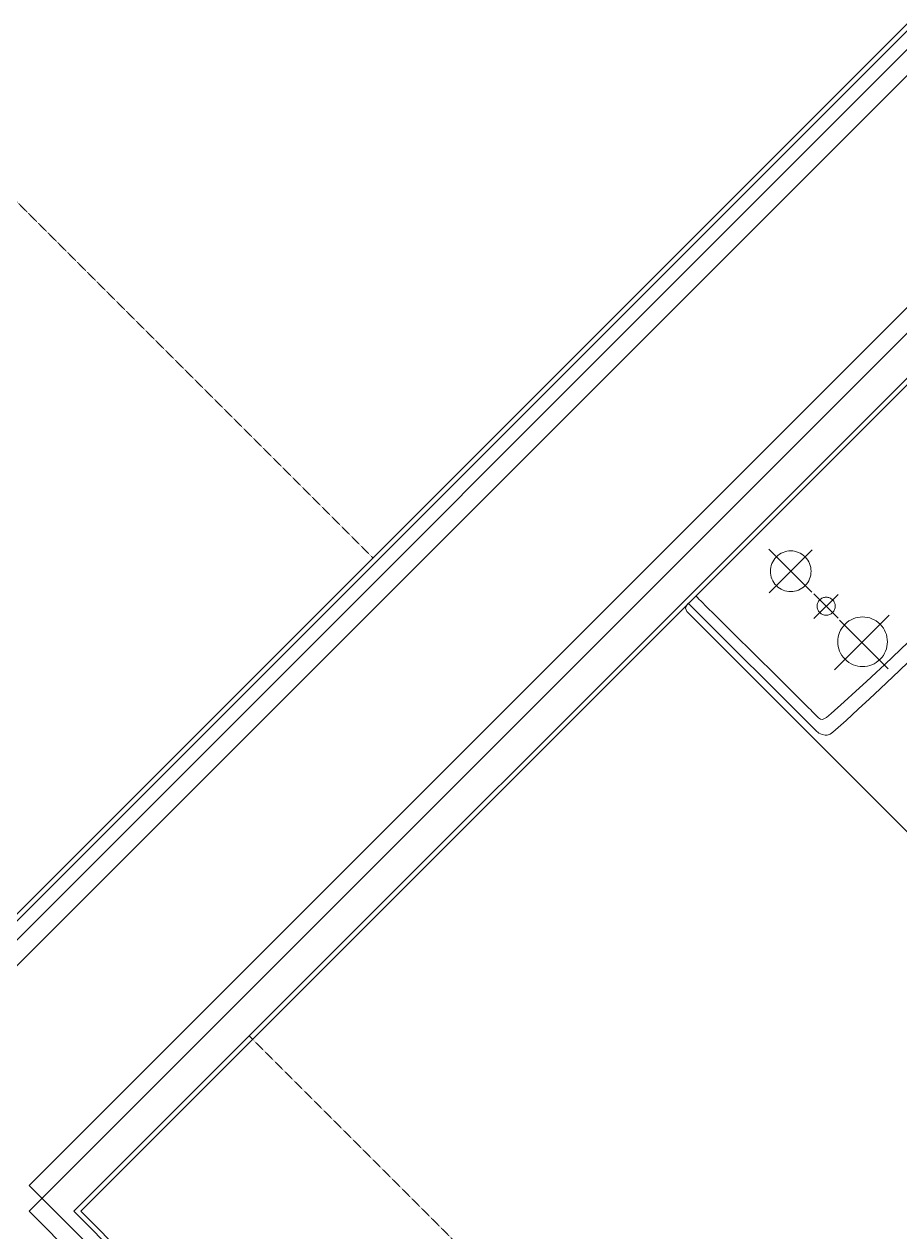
# Model space of a CAD drawing. Header units: millimetres. Extents: x 186805 to 449048, y 2167 to 51540.
# Drawn here: x 293701 to 294421, y 32261 to 33255 of the extents above; entities that cross this region are included whole.
import ezdxf

# ---------------------------------------------------------------- set-up
doc = ezdxf.new("R2010")
doc.units = ezdxf.units.MM
doc.linetypes.add('BD$0$HIDDEN', pattern=[0.375, 0.25, -0.125])
for name, color, linetype, lineweight in [('0-60x60-C', 3, 'CONTINUOUS', 13), ('0-AKL-P1 TILES', 8, 'CONTINUOUS', 13), ('3117.NEW ID XR$0$BD$0$0-sanitary', 1, 'CONTINUOUS', 20), ('3117.NEW ID XR$0$BD$0$a-sanit', 30, 'CONTINUOUS', 5), ('BD$0$0-sanitary', 1, 'CONTINUOUS', 20), ('BD$0$0-tiles', 9, 'CONTINUOUS', 5)]:
    doc.layers.add(name, color=color, linetype=linetype, lineweight=lineweight)
doc.layers.add('a-wall', color=140, linetype='CONTINUOUS')

# ---------------------------------------------------------------- blocks, each defined once
blk = doc.blocks.new('A$C7C4A1575')
at = {"layer": 'a-wall', "color": 8}
for p, q in [((63205.95, 19232.91), (64549.45, 20576.42)), ((64867.65, 17571.21), (63205.95, 19232.91)), ((63099.88, 19126.85), (64761.58, 17465.15))]:
    blk.add_line(p, q, dxfattribs=at)
blk = doc.blocks.new('A$C32DD6ECA')
at = {"layer": '0-60x60-C', "color": 16, "xscale": 0.04183124983683228, "yscale": 0.04183124983683228, "zscale": 0.04183124983683228, "rotation": 180}
blk.add_blockref('A$C7C4A1575', (4397.082, 2202.636), dxfattribs=at)
blk = doc.blocks.new('A$C5C977968')
at = {"layer": '3117.NEW ID XR$0$BD$0$0-sanitary'}
for points in [[(6693.93, 3302.29), (6690.85, 3305.37), (6689.25, 3306.97), (6688.55, 3307.68), (6687.49, 3310.24), (6688.55, 3312.8), (6689.28, 3313.53), (6691.43, 3315.68), (6694.89, 3319.15), (6699.58, 3323.83), (6705.39, 3329.65), (6712.24, 3336.49), (6728.67, 3352.92), (6748.1, 3372.35), (6769.79, 3394.04), (6816.93, 3441.19), (6864.08, 3488.33)], [(6791.36, 3323.48), (6755.98, 3358.87)], [(6756.29, 3322.92), (6791.68, 3358.31)], [(6785.95, 3328.9), (6787.1, 3330.17), (6788.09, 3331.53), (6788.93, 3332.95), (6789.62, 3334.44), (6790.16, 3335.97), (6790.54, 3337.54), (6790.77, 3339.13), (6790.85, 3340.74), (6790.77, 3342.34), (6790.54, 3343.93), (6790.16, 3345.5), (6789.62, 3347.03), (6788.93, 3348.52), (6788.09, 3349.94), (6787.09, 3351.3), (6785.94, 3352.57), (6784.67, 3353.72), (6783.32, 3354.72), (6781.89, 3355.56), (6780.41, 3356.25), (6778.87, 3356.78), (6777.3, 3357.17), (6775.71, 3357.4), (6774.11, 3357.47), (6772.5, 3357.4), (6770.91, 3357.17), (6769.34, 3356.79), (6767.81, 3356.25), (6766.33, 3355.56), (6764.9, 3354.72), (6763.55, 3353.72), (6762.28, 3352.57), (6761.13, 3351.3), (6760.13, 3349.95), (6759.29, 3348.52), (6758.6, 3347.04), (6758.06, 3345.51), (6757.68, 3343.94), (6757.45, 3342.34), (6757.37, 3340.74), (6757.45, 3339.14), (6757.68, 3337.54), (6758.07, 3335.98), (6758.6, 3334.44), (6759.29, 3332.96), (6760.13, 3331.53), (6761.13, 3330.18), (6762.28, 3328.91), (6763.55, 3327.76), (6764.91, 3326.76), (6766.33, 3325.92), (6767.82, 3325.23), (6769.35, 3324.69), (6770.92, 3324.31), (6772.51, 3324.08), (6774.11, 3324), (6775.72, 3324.08), (6777.31, 3324.31), (6778.88, 3324.69), (6780.41, 3325.23), (6781.9, 3325.92), (6783.32, 3326.76), (6784.68, 3327.75), (6785.95, 3328.9), (6785.95, 3328.9)], [(6696.24, 3320.15), (6696.52, 3319.88), (6697.33, 3319.07), (6698.63, 3317.78), (6700.4, 3316.03), (6705.17, 3311.3), (6711.35, 3305.17), (6718.67, 3297.91), (6726.84, 3289.81), (6744.6, 3272.2), (6762.36, 3254.6), (6770.53, 3246.5), (6777.85, 3239.24), (6784.04, 3233.11), (6788.81, 3228.38), (6790.58, 3226.63), (6791.88, 3225.33), (6792.69, 3224.53), (6792.97, 3224.26), (6797.04, 3220.27), (6798.7, 3219.14), (6800.23, 3218.88), (6803.67, 3220.56), (6807.38, 3223.62), (6818.06, 3233.27), (6827.68, 3242.03), (6836.38, 3250.01), (6844.28, 3257.32), (6851.51, 3264.08), (6858.2, 3270.41), (6870.45, 3282.21)], [(6794.72, 3209.62), (6797.26, 3207.68), (6799.9, 3206.53), (6802.32, 3206.03), (6804.19, 3206.04), (6806.67, 3206.78), (6808.81, 3208.25), (6819.62, 3218.04), (6829.65, 3227.2), (6838.98, 3235.81), (6847.69, 3243.93), (6863.64, 3259.05), (6878.22, 3273.18), (6906.17, 3300.95), (6920.97, 3315.82), (6937.28, 3332.18)], [(6813.11, 3321.69), (6793.22, 3301.81)], [(6793.24, 3322.11), (6813.12, 3302.23)], [(6808.51, 3306.71), (6809.02, 3307.27), (6809.46, 3307.88), (6809.84, 3308.51), (6810.15, 3309.17), (6810.38, 3309.85), (6810.55, 3310.55), (6810.66, 3311.25), (6810.69, 3311.97), (6810.66, 3312.68), (6810.55, 3313.39), (6810.38, 3314.08), (6810.15, 3314.76), (6809.84, 3315.42), (6809.47, 3316.05), (6809.03, 3316.65), (6808.52, 3317.22), (6807.95, 3317.73), (6807.35, 3318.17), (6806.72, 3318.54), (6806.06, 3318.85), (6805.38, 3319.09), (6804.69, 3319.25), (6803.98, 3319.36), (6803.27, 3319.39), (6802.55, 3319.36), (6801.85, 3319.25), (6801.15, 3319.08), (6800.47, 3318.84), (6799.81, 3318.54), (6799.18, 3318.16), (6798.58, 3317.72), (6798.01, 3317.21), (6797.5, 3316.65), (6797.06, 3316.05), (6796.69, 3315.42), (6796.38, 3314.76), (6796.15, 3314.08), (6795.98, 3313.38), (6795.88, 3312.68), (6795.84, 3311.97), (6795.88, 3311.25), (6795.98, 3310.55), (6796.15, 3309.85), (6796.39, 3309.17), (6796.69, 3308.51), (6797.07, 3307.88), (6797.51, 3307.28), (6798.02, 3306.72), (6798.58, 3306.21), (6799.18, 3305.77), (6799.81, 3305.39), (6800.47, 3305.09), (6801.15, 3304.85), (6801.85, 3304.68), (6802.55, 3304.58), (6803.27, 3304.54), (6803.98, 3304.58), (6804.68, 3304.68), (6805.38, 3304.85), (6806.06, 3305.08), (6806.72, 3305.39), (6807.35, 3305.76), (6807.95, 3306.2), (6808.51, 3306.71), (6808.51, 3306.71)], [(6794.72, 3209.62), (6690.04, 3314.29)], [(7277.22, 2975.99), (7248.39, 2953.16), (7216.7, 2936.86), (7183.11, 2927.1), (7148.58, 2923.86), (7114.05, 2927.15), (7080.48, 2936.98), (7048.81, 2953.33), (7020.02, 2976.21), (7016.74, 2979.48), (7007.44, 2988.78), (6992.91, 3003.32), (6973.94, 3022.29), (6951.32, 3044.9), (6925.85, 3070.37), (6869.52, 3126.71), (6811.28, 3184.95), (6783.43, 3212.8), (6757.48, 3238.75), (6734.22, 3262), (6714.45, 3281.77), (6698.96, 3297.26), (6688.55, 3307.68)], [(6810.17, 3259.57), (6855.2, 3304.59)], [(6847.68, 3268.33), (6849.08, 3269.88), (6850.3, 3271.54), (6851.32, 3273.27), (6852.17, 3275.09), (6852.82, 3276.96), (6853.29, 3278.87), (6853.57, 3280.81), (6853.66, 3282.77), (6853.57, 3284.72), (6853.29, 3286.67), (6852.82, 3288.58), (6852.17, 3290.45), (6851.33, 3292.26), (6850.3, 3294), (6849.09, 3295.65), (6847.69, 3297.2), (6846.13, 3298.6), (6844.48, 3299.82), (6842.74, 3300.84), (6840.93, 3301.68), (6839.06, 3302.34), (6837.15, 3302.81), (6835.21, 3303.09), (6833.25, 3303.18), (6831.29, 3303.09), (6829.35, 3302.81), (6827.44, 3302.34), (6825.57, 3301.68), (6823.75, 3300.84), (6822.02, 3299.82), (6820.36, 3298.6), (6818.81, 3297.2), (6817.41, 3295.65), (6816.2, 3294), (6815.17, 3292.26), (6814.33, 3290.45), (6813.67, 3288.58), (6813.21, 3286.66), (6812.93, 3284.72), (6812.83, 3282.76), (6812.93, 3280.81), (6813.21, 3278.86), (6813.67, 3276.95), (6814.33, 3275.08), (6815.17, 3273.27), (6816.2, 3271.53), (6817.41, 3269.88), (6818.81, 3268.33), (6820.36, 3266.93), (6822.02, 3265.71), (6823.75, 3264.69), (6825.57, 3263.85), (6827.43, 3263.19), (6829.35, 3262.73), (6831.29, 3262.45), (6833.25, 3262.35), (6835.2, 3262.45), (6837.14, 3262.73), (6839.06, 3263.19), (6840.93, 3263.85), (6842.74, 3264.69), (6844.48, 3265.72), (6846.13, 3266.93), (6847.68, 3268.33), (6847.68, 3268.33)], [(6854.24, 3260.55), (6814.29, 3300.51)]]:
    blk.add_lwpolyline(points, dxfattribs=at)
at = {"layer": '3117.NEW ID XR$0$BD$0$a-sanit', "linetype": 'BD$0$HIDDEN'}
for p, q in [((5730.41, 4051.72), (6430.45, 3351.69)), ((6328.64, 2958.52), (6776.43, 2510.73))]:
    blk.add_line(p, q, dxfattribs=at)
at = {"layer": 'a-wall'}
for p, q in [((6041.54, 2920.35), (7703.24, 4582.05)), ((7809.31, 4475.99), (6147.61, 2814.29)), ((7809.31, 4475.99), (6147.61, 2814.29)), ((7809.31, 4475.99), (6147.61, 2814.29)), ((7773.95, 4440.63), (6147.61, 2814.29)), ((7773.95, 4440.63), (6147.61, 2814.29)), ((6147.61, 2814.29), (7491.11, 1470.78)), ((6147.61, 2814.29), (7491.11, 1470.78))]:
    blk.add_line(p, q, dxfattribs=at)
at = {"layer": 'BD$0$0-sanitary'}
for points in [[(6693.93, 3302.29), (6690.85, 3305.37), (6689.25, 3306.97), (6688.55, 3307.68), (6687.49, 3310.24), (6688.55, 3312.8), (6689.28, 3313.53), (6691.43, 3315.68), (6694.89, 3319.15), (6699.58, 3323.83), (6705.39, 3329.65), (6712.24, 3336.49), (6728.67, 3352.92), (6748.1, 3372.35), (6769.79, 3394.04), (6816.93, 3441.19), (6864.08, 3488.33)], [(6693.93, 3302.29), (6690.85, 3305.37), (6689.25, 3306.97), (6688.55, 3307.68), (6687.49, 3310.24), (6688.55, 3312.8), (6689.28, 3313.53), (6691.43, 3315.68), (6694.89, 3319.15), (6699.58, 3323.83), (6705.39, 3329.65), (6712.24, 3336.49), (6728.67, 3352.92), (6748.1, 3372.35), (6769.79, 3394.04), (6816.93, 3441.19), (6864.08, 3488.33)], [(6791.36, 3323.48), (6755.98, 3358.87)], [(6791.36, 3323.48), (6755.98, 3358.87)], [(6756.29, 3322.92), (6791.68, 3358.31)], [(6756.29, 3322.92), (6791.68, 3358.31)], [(6785.95, 3328.9), (6787.1, 3330.17), (6788.09, 3331.53), (6788.93, 3332.95), (6789.62, 3334.44), (6790.16, 3335.97), (6790.54, 3337.54), (6790.77, 3339.13), (6790.85, 3340.74), (6790.77, 3342.34), (6790.54, 3343.93), (6790.16, 3345.5), (6789.62, 3347.03), (6788.93, 3348.52), (6788.09, 3349.94), (6787.09, 3351.3), (6785.94, 3352.57), (6784.67, 3353.72), (6783.32, 3354.72), (6781.89, 3355.56), (6780.41, 3356.25), (6778.87, 3356.78), (6777.3, 3357.17), (6775.71, 3357.4), (6774.11, 3357.47), (6772.5, 3357.4), (6770.91, 3357.17), (6769.34, 3356.79), (6767.81, 3356.25), (6766.33, 3355.56), (6764.9, 3354.72), (6763.55, 3353.72), (6762.28, 3352.57), (6761.13, 3351.3), (6760.13, 3349.95), (6759.29, 3348.52), (6758.6, 3347.04), (6758.06, 3345.51), (6757.68, 3343.94), (6757.45, 3342.34), (6757.37, 3340.74), (6757.45, 3339.14), (6757.68, 3337.54), (6758.07, 3335.98), (6758.6, 3334.44), (6759.29, 3332.96), (6760.13, 3331.53), (6761.13, 3330.18), (6762.28, 3328.91), (6763.55, 3327.76), (6764.91, 3326.76), (6766.33, 3325.92), (6767.82, 3325.23), (6769.35, 3324.69), (6770.92, 3324.31), (6772.51, 3324.08), (6774.11, 3324), (6775.72, 3324.08), (6777.31, 3324.31), (6778.88, 3324.69), (6780.41, 3325.23), (6781.9, 3325.92), (6783.32, 3326.76), (6784.68, 3327.75), (6785.95, 3328.9), (6785.95, 3328.9)], [(6785.95, 3328.9), (6787.1, 3330.17), (6788.09, 3331.53), (6788.93, 3332.95), (6789.62, 3334.44), (6790.16, 3335.97), (6790.54, 3337.54), (6790.77, 3339.13), (6790.85, 3340.74), (6790.77, 3342.34), (6790.54, 3343.93), (6790.16, 3345.5), (6789.62, 3347.03), (6788.93, 3348.52), (6788.09, 3349.94), (6787.09, 3351.3), (6785.94, 3352.57), (6784.67, 3353.72), (6783.32, 3354.72), (6781.89, 3355.56), (6780.41, 3356.25), (6778.87, 3356.78), (6777.3, 3357.17), (6775.71, 3357.4), (6774.11, 3357.47), (6772.5, 3357.4), (6770.91, 3357.17), (6769.34, 3356.79), (6767.81, 3356.25), (6766.33, 3355.56), (6764.9, 3354.72), (6763.55, 3353.72), (6762.28, 3352.57), (6761.13, 3351.3), (6760.13, 3349.95), (6759.29, 3348.52), (6758.6, 3347.04), (6758.06, 3345.51), (6757.68, 3343.94), (6757.45, 3342.34), (6757.37, 3340.74), (6757.45, 3339.14), (6757.68, 3337.54), (6758.07, 3335.98), (6758.6, 3334.44), (6759.29, 3332.96), (6760.13, 3331.53), (6761.13, 3330.18), (6762.28, 3328.91), (6763.55, 3327.76), (6764.91, 3326.76), (6766.33, 3325.92), (6767.82, 3325.23), (6769.35, 3324.69), (6770.92, 3324.31), (6772.51, 3324.08), (6774.11, 3324), (6775.72, 3324.08), (6777.31, 3324.31), (6778.88, 3324.69), (6780.41, 3325.23), (6781.9, 3325.92), (6783.32, 3326.76), (6784.68, 3327.75), (6785.95, 3328.9), (6785.95, 3328.9)], [(6696.24, 3320.15), (6696.52, 3319.88), (6697.33, 3319.07), (6698.63, 3317.78), (6700.4, 3316.03), (6705.17, 3311.3), (6711.35, 3305.17), (6718.67, 3297.91), (6726.84, 3289.81), (6744.6, 3272.2), (6762.36, 3254.6), (6770.53, 3246.5), (6777.85, 3239.24), (6784.04, 3233.11), (6788.81, 3228.38), (6790.58, 3226.63), (6791.88, 3225.33), (6792.69, 3224.53), (6792.97, 3224.26), (6797.04, 3220.27), (6798.7, 3219.14), (6800.23, 3218.88), (6803.67, 3220.56), (6807.38, 3223.62), (6818.06, 3233.27), (6827.68, 3242.03), (6836.38, 3250.01), (6844.28, 3257.32), (6851.51, 3264.08), (6858.2, 3270.41), (6870.45, 3282.21)], [(6696.24, 3320.15), (6696.52, 3319.88), (6697.33, 3319.07), (6698.63, 3317.78), (6700.4, 3316.03), (6705.17, 3311.3), (6711.35, 3305.17), (6718.67, 3297.91), (6726.84, 3289.81), (6744.6, 3272.2), (6762.36, 3254.6), (6770.53, 3246.5), (6777.85, 3239.24), (6784.04, 3233.11), (6788.81, 3228.38), (6790.58, 3226.63), (6791.88, 3225.33), (6792.69, 3224.53), (6792.97, 3224.26), (6797.04, 3220.27), (6798.7, 3219.14), (6800.23, 3218.88), (6803.67, 3220.56), (6807.38, 3223.62), (6818.06, 3233.27), (6827.68, 3242.03), (6836.38, 3250.01), (6844.28, 3257.32), (6851.51, 3264.08), (6858.2, 3270.41), (6870.45, 3282.21)], [(6794.72, 3209.62), (6797.26, 3207.68), (6799.9, 3206.53), (6802.32, 3206.03), (6804.19, 3206.04), (6806.67, 3206.78), (6808.81, 3208.25), (6819.62, 3218.04), (6829.65, 3227.2), (6838.98, 3235.81), (6847.69, 3243.93), (6863.64, 3259.05), (6878.22, 3273.18), (6906.17, 3300.95), (6920.97, 3315.82), (6937.28, 3332.18)], [(6794.72, 3209.62), (6797.26, 3207.68), (6799.9, 3206.53), (6802.32, 3206.03), (6804.19, 3206.04), (6806.67, 3206.78), (6808.81, 3208.25), (6819.62, 3218.04), (6829.65, 3227.2), (6838.98, 3235.81), (6847.69, 3243.93), (6863.64, 3259.05), (6878.22, 3273.18), (6906.17, 3300.95), (6920.97, 3315.82), (6937.28, 3332.18)], [(6813.11, 3321.69), (6793.22, 3301.81)], [(6813.11, 3321.69), (6793.22, 3301.81)], [(6793.24, 3322.11), (6813.12, 3302.23)], [(6793.24, 3322.11), (6813.12, 3302.23)], [(6808.51, 3306.71), (6809.02, 3307.27), (6809.46, 3307.88), (6809.84, 3308.51), (6810.15, 3309.17), (6810.38, 3309.85), (6810.55, 3310.55), (6810.66, 3311.25), (6810.69, 3311.97), (6810.66, 3312.68), (6810.55, 3313.39), (6810.38, 3314.08), (6810.15, 3314.76), (6809.84, 3315.42), (6809.47, 3316.05), (6809.03, 3316.65), (6808.52, 3317.22), (6807.95, 3317.73), (6807.35, 3318.17), (6806.72, 3318.54), (6806.06, 3318.85), (6805.38, 3319.09), (6804.69, 3319.25), (6803.98, 3319.36), (6803.27, 3319.39), (6802.55, 3319.36), (6801.85, 3319.25), (6801.15, 3319.08), (6800.47, 3318.84), (6799.81, 3318.54), (6799.18, 3318.16), (6798.58, 3317.72), (6798.01, 3317.21), (6797.5, 3316.65), (6797.06, 3316.05), (6796.69, 3315.42), (6796.38, 3314.76), (6796.15, 3314.08), (6795.98, 3313.38), (6795.88, 3312.68), (6795.84, 3311.97), (6795.88, 3311.25), (6795.98, 3310.55), (6796.15, 3309.85), (6796.39, 3309.17), (6796.69, 3308.51), (6797.07, 3307.88), (6797.51, 3307.28), (6798.02, 3306.72), (6798.58, 3306.21), (6799.18, 3305.77), (6799.81, 3305.39), (6800.47, 3305.09), (6801.15, 3304.85), (6801.85, 3304.68), (6802.55, 3304.58), (6803.27, 3304.54), (6803.98, 3304.58), (6804.68, 3304.68), (6805.38, 3304.85), (6806.06, 3305.08), (6806.72, 3305.39), (6807.35, 3305.76), (6807.95, 3306.2), (6808.51, 3306.71), (6808.51, 3306.71)], [(6808.51, 3306.71), (6809.02, 3307.27), (6809.46, 3307.88), (6809.84, 3308.51), (6810.15, 3309.17), (6810.38, 3309.85), (6810.55, 3310.55), (6810.66, 3311.25), (6810.69, 3311.97), (6810.66, 3312.68), (6810.55, 3313.39), (6810.38, 3314.08), (6810.15, 3314.76), (6809.84, 3315.42), (6809.47, 3316.05), (6809.03, 3316.65), (6808.52, 3317.22), (6807.95, 3317.73), (6807.35, 3318.17), (6806.72, 3318.54), (6806.06, 3318.85), (6805.38, 3319.09), (6804.69, 3319.25), (6803.98, 3319.36), (6803.27, 3319.39), (6802.55, 3319.36), (6801.85, 3319.25), (6801.15, 3319.08), (6800.47, 3318.84), (6799.81, 3318.54), (6799.18, 3318.16), (6798.58, 3317.72), (6798.01, 3317.21), (6797.5, 3316.65), (6797.06, 3316.05), (6796.69, 3315.42), (6796.38, 3314.76), (6796.15, 3314.08), (6795.98, 3313.38), (6795.88, 3312.68), (6795.84, 3311.97), (6795.88, 3311.25), (6795.98, 3310.55), (6796.15, 3309.85), (6796.39, 3309.17), (6796.69, 3308.51), (6797.07, 3307.88), (6797.51, 3307.28), (6798.02, 3306.72), (6798.58, 3306.21), (6799.18, 3305.77), (6799.81, 3305.39), (6800.47, 3305.09), (6801.15, 3304.85), (6801.85, 3304.68), (6802.55, 3304.58), (6803.27, 3304.54), (6803.98, 3304.58), (6804.68, 3304.68), (6805.38, 3304.85), (6806.06, 3305.08), (6806.72, 3305.39), (6807.35, 3305.76), (6807.95, 3306.2), (6808.51, 3306.71), (6808.51, 3306.71)], [(6794.72, 3209.62), (6690.04, 3314.29)], [(6794.72, 3209.62), (6690.04, 3314.29)], [(7277.22, 2975.99), (7248.39, 2953.16), (7216.7, 2936.86), (7183.11, 2927.1), (7148.58, 2923.86), (7114.05, 2927.15), (7080.48, 2936.98), (7048.81, 2953.33), (7020.02, 2976.21), (7016.74, 2979.48), (7007.44, 2988.78), (6992.91, 3003.32), (6973.94, 3022.29), (6951.32, 3044.9), (6925.85, 3070.37), (6869.52, 3126.71), (6811.28, 3184.95), (6783.43, 3212.8), (6757.48, 3238.75), (6734.22, 3262), (6714.45, 3281.77), (6698.96, 3297.26), (6688.55, 3307.68)], [(7277.22, 2975.99), (7248.39, 2953.16), (7216.7, 2936.86), (7183.11, 2927.1), (7148.58, 2923.86), (7114.05, 2927.15), (7080.48, 2936.98), (7048.81, 2953.33), (7020.02, 2976.21), (7016.74, 2979.48), (7007.44, 2988.78), (6992.91, 3003.32), (6973.94, 3022.29), (6951.32, 3044.9), (6925.85, 3070.37), (6869.52, 3126.71), (6811.28, 3184.95), (6783.43, 3212.8), (6757.48, 3238.75), (6734.22, 3262), (6714.45, 3281.77), (6698.96, 3297.26), (6688.55, 3307.68)], [(6810.17, 3259.57), (6855.2, 3304.59)], [(6810.17, 3259.57), (6855.2, 3304.59)], [(6847.68, 3268.33), (6849.08, 3269.88), (6850.3, 3271.54), (6851.32, 3273.27), (6852.17, 3275.09), (6852.82, 3276.96), (6853.29, 3278.87), (6853.57, 3280.81), (6853.66, 3282.77), (6853.57, 3284.72), (6853.29, 3286.67), (6852.82, 3288.58), (6852.17, 3290.45), (6851.33, 3292.26), (6850.3, 3294), (6849.09, 3295.65), (6847.69, 3297.2), (6846.13, 3298.6), (6844.48, 3299.82), (6842.74, 3300.84), (6840.93, 3301.68), (6839.06, 3302.34), (6837.15, 3302.81), (6835.21, 3303.09), (6833.25, 3303.18), (6831.29, 3303.09), (6829.35, 3302.81), (6827.44, 3302.34), (6825.57, 3301.68), (6823.75, 3300.84), (6822.02, 3299.82), (6820.36, 3298.6), (6818.81, 3297.2), (6817.41, 3295.65), (6816.2, 3294), (6815.17, 3292.26), (6814.33, 3290.45), (6813.67, 3288.58), (6813.21, 3286.66), (6812.93, 3284.72), (6812.83, 3282.76), (6812.93, 3280.81), (6813.21, 3278.86), (6813.67, 3276.95), (6814.33, 3275.08), (6815.17, 3273.27), (6816.2, 3271.53), (6817.41, 3269.88), (6818.81, 3268.33), (6820.36, 3266.93), (6822.02, 3265.71), (6823.75, 3264.69), (6825.57, 3263.85), (6827.43, 3263.19), (6829.35, 3262.73), (6831.29, 3262.45), (6833.25, 3262.35), (6835.2, 3262.45), (6837.14, 3262.73), (6839.06, 3263.19), (6840.93, 3263.85), (6842.74, 3264.69), (6844.48, 3265.72), (6846.13, 3266.93), (6847.68, 3268.33), (6847.68, 3268.33)], [(6847.68, 3268.33), (6849.08, 3269.88), (6850.3, 3271.54), (6851.32, 3273.27), (6852.17, 3275.09), (6852.82, 3276.96), (6853.29, 3278.87), (6853.57, 3280.81), (6853.66, 3282.77), (6853.57, 3284.72), (6853.29, 3286.67), (6852.82, 3288.58), (6852.17, 3290.45), (6851.33, 3292.26), (6850.3, 3294), (6849.09, 3295.65), (6847.69, 3297.2), (6846.13, 3298.6), (6844.48, 3299.82), (6842.74, 3300.84), (6840.93, 3301.68), (6839.06, 3302.34), (6837.15, 3302.81), (6835.21, 3303.09), (6833.25, 3303.18), (6831.29, 3303.09), (6829.35, 3302.81), (6827.44, 3302.34), (6825.57, 3301.68), (6823.75, 3300.84), (6822.02, 3299.82), (6820.36, 3298.6), (6818.81, 3297.2), (6817.41, 3295.65), (6816.2, 3294), (6815.17, 3292.26), (6814.33, 3290.45), (6813.67, 3288.58), (6813.21, 3286.66), (6812.93, 3284.72), (6812.83, 3282.76), (6812.93, 3280.81), (6813.21, 3278.86), (6813.67, 3276.95), (6814.33, 3275.08), (6815.17, 3273.27), (6816.2, 3271.53), (6817.41, 3269.88), (6818.81, 3268.33), (6820.36, 3266.93), (6822.02, 3265.71), (6823.75, 3264.69), (6825.57, 3263.85), (6827.43, 3263.19), (6829.35, 3262.73), (6831.29, 3262.45), (6833.25, 3262.35), (6835.2, 3262.45), (6837.14, 3262.73), (6839.06, 3263.19), (6840.93, 3263.85), (6842.74, 3264.69), (6844.48, 3265.72), (6846.13, 3266.93), (6847.68, 3268.33), (6847.68, 3268.33)], [(6854.24, 3260.55), (6814.29, 3300.51)], [(6854.24, 3260.55), (6814.29, 3300.51)]]:
    blk.add_lwpolyline(points, dxfattribs=at)
at = {"layer": 'BD$0$0-tiles'}
for p, q in [((6041.54, 2957.12), (7666.47, 4582.05)), ((6041.54, 2962.78), (7660.82, 4582.05)), ((6184.38, 2814.29), (7809.22, 4439.13)), ((6184.38, 2814.29), (7809.22, 4439.13)), ((7809.22, 4439.13), (6184.38, 2814.29)), ((6190.03, 2814.29), (7809.22, 4433.47)), ((6190.03, 2814.29), (7809.22, 4433.47)), ((7809.22, 4433.47), (6190.03, 2814.29)), ((7491.11, 1507.55), (6184.38, 2814.29)), ((7491.11, 1507.55), (6184.38, 2814.29)), ((7491.11, 1513.21), (6190.03, 2814.29)), ((7491.11, 1513.21), (6190.03, 2814.29))]:
    blk.add_line(p, q, dxfattribs=at)

msp = doc.modelspace()

# ---------------------------------------------------------------- block references
at = {"layer": '0-60x60-C', "color": 16, "xscale": -23.90557308239969, "yscale": 23.90557308239969, "zscale": 23.90557308239969}
msp.add_blockref('A$C32DD6ECA', (335613.56, -1123.04), dxfattribs=at)
at = {"layer": '0-AKL-P1 TILES', "color": 1}
msp.add_blockref('A$C5C977968', (287557.12, 29463.82), dxfattribs=at)

doc.saveas('drawing.dxf')
